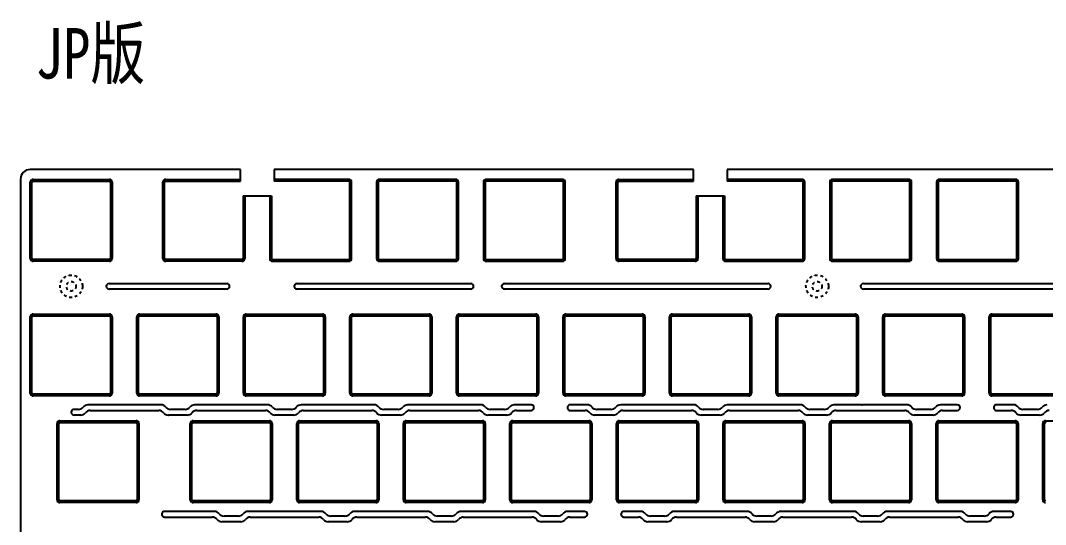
# Model space of a CAD drawing. Header units: inches. Extents: x -637 to 787, y 158 to 578.
# Drawn here: x 478.4 to 661.1, y 391.2 to 481 of the extents above; entities that cross this region are included whole.
import ezdxf

# ---------------------------------------------------------------- set-up
doc = ezdxf.new("R2010")
doc.units = ezdxf.units.IN
doc.header["$LTSCALE"] = 5
doc.header["$MEASUREMENT"] = 0
doc.linetypes.add('HIDDEN', pattern=[0.2, 0.1, -0.1])
doc.layers.get('0').update_dxf_attribs({"linetype": 'CONTINUOUS'})
doc.layers.add('DEFAULT_2', color=8, linetype='HIDDEN')
doc.styles.get("Standard").update_dxf_attribs({"font": 'txt', "width": 0.8})

msp = doc.modelspace()

# ---------------------------------------------------------------- linework, layer by layer
at = {"color": 6, "linetype": 'Continuous'}
for p, q in [((517.581, 454.445), (480.068, 454.445)), ((517.581, 452.395), (517.581, 454.445)), ((523.581, 454.445), (523.581, 452.395)), ((598.391, 454.445), (523.581, 454.445)), ((598.391, 452.395), (598.391, 454.445)), ((604.391, 454.445), (604.391, 452.395)), ((717.276, 454.445), (604.391, 454.445)), ((478.368, 452.745), (478.368, 338.045)), ((480.118, 438.595), (480.118, 452.195)), ((480.418, 452.195), (480.118, 452.195)), ((480.418, 438.595), (480.418, 452.195)), ((480.618, 452.695), (480.618, 452.395)), ((480.618, 452.695), (494.218, 452.695)), ((480.618, 452.395), (494.218, 452.395)), ((494.218, 452.395), (494.218, 452.695)), ((494.418, 452.195), (494.418, 438.595)), ((494.718, 452.195), (494.418, 452.195)), ((494.718, 452.195), (494.718, 438.595)), ((503.756, 438.595), (503.756, 452.195)), ((504.056, 452.195), (503.756, 452.195)), ((504.056, 438.595), (504.056, 452.195)), ((504.256, 452.695), (504.256, 452.395)), ((504.256, 452.695), (517.581, 452.695)), ((504.256, 452.395), (517.581, 452.395)), ((536.906, 452.695), (523.581, 452.695)), ((536.906, 452.395), (523.581, 452.395)), ((536.906, 452.395), (536.906, 452.695)), ((537.106, 438.595), (537.106, 452.195)), ((537.406, 452.195), (537.106, 452.195)), ((537.406, 438.595), (537.406, 452.195)), ((541.856, 452.195), (541.856, 438.595)), ((542.156, 452.195), (541.856, 452.195)), ((542.156, 452.195), (542.156, 438.595)), ((542.356, 452.695), (542.356, 452.395)), ((555.956, 452.695), (542.356, 452.695)), ((555.956, 452.395), (542.356, 452.395)), ((555.956, 452.395), (555.956, 452.695)), ((556.156, 438.595), (556.156, 452.195)), ((556.456, 452.195), (556.156, 452.195)), ((556.456, 438.595), (556.456, 452.195)), ((560.906, 452.195), (560.906, 438.595)), ((561.206, 452.195), (560.906, 452.195)), ((561.206, 452.195), (561.206, 438.595)), ((561.406, 452.695), (561.406, 452.395)), ((575.006, 452.695), (561.406, 452.695)), ((575.006, 452.395), (561.406, 452.395)), ((575.006, 452.395), (575.006, 452.695)), ((575.206, 438.595), (575.206, 452.195)), ((575.506, 452.195), (575.206, 452.195)), ((575.506, 438.595), (575.506, 452.195)), ((584.563, 438.595), (584.563, 452.195)), ((584.863, 452.195), (584.563, 452.195)), ((584.863, 438.595), (584.863, 452.195)), ((585.063, 452.695), (585.063, 452.395)), ((585.063, 452.695), (598.391, 452.695)), ((585.063, 452.395), (598.391, 452.395)), ((617.713, 452.695), (604.391, 452.695)), ((617.713, 452.395), (604.391, 452.395)), ((617.713, 452.395), (617.713, 452.695)), ((617.913, 438.595), (617.913, 452.195)), ((618.213, 452.195), (617.913, 452.195)), ((618.213, 438.595), (618.213, 452.195)), ((622.663, 452.195), (622.663, 438.595)), ((622.963, 452.195), (622.663, 452.195)), ((622.963, 452.195), (622.963, 438.595)), ((623.163, 452.695), (623.163, 452.395)), ((636.763, 452.695), (623.163, 452.695)), ((636.763, 452.395), (623.163, 452.395)), ((636.763, 452.395), (636.763, 452.695)), ((636.963, 438.595), (636.963, 452.195)), ((637.263, 452.195), (636.963, 452.195)), ((637.263, 438.595), (637.263, 452.195)), ((641.713, 452.195), (641.713, 438.595)), ((642.013, 452.195), (641.713, 452.195)), ((642.013, 452.195), (642.013, 438.595)), ((642.213, 452.695), (642.213, 452.395)), ((655.813, 452.695), (642.213, 452.695)), ((655.813, 452.395), (642.213, 452.395)), ((655.813, 452.395), (655.813, 452.695)), ((656.013, 438.595), (656.013, 452.195)), ((656.313, 452.195), (656.013, 452.195)), ((656.313, 438.595), (656.313, 452.195)), ((518.056, 449.745), (518.056, 438.595)), ((518.056, 449.745), (523.106, 449.745)), ((518.356, 449.745), (518.356, 438.595)), ((522.806, 449.745), (522.806, 438.595)), ((523.106, 449.745), (523.106, 438.595)), ((598.863, 449.745), (598.863, 438.595)), ((598.863, 449.745), (603.913, 449.745)), ((599.163, 449.745), (599.163, 438.595)), ((603.613, 449.745), (603.613, 438.595)), ((603.913, 449.745), (603.913, 438.595)), ((480.118, 438.595), (480.418, 438.595)), ((480.618, 438.395), (480.618, 438.095)), ((494.218, 438.395), (480.618, 438.395)), ((494.218, 438.095), (480.618, 438.095)), ((494.218, 438.095), (494.218, 438.395)), ((494.418, 438.595), (494.718, 438.595)), ((503.756, 438.595), (504.056, 438.595)), ((504.256, 438.395), (504.256, 438.095)), ((517.856, 438.395), (504.256, 438.395)), ((517.856, 438.095), (504.256, 438.095)), ((517.856, 438.095), (517.856, 438.395)), ((518.056, 438.595), (518.356, 438.595)), ((522.806, 438.595), (523.106, 438.595)), ((523.306, 438.395), (523.306, 438.095)), ((523.306, 438.395), (536.906, 438.395)), ((523.306, 438.095), (536.906, 438.095)), ((536.906, 438.095), (536.906, 438.395)), ((537.106, 438.595), (537.406, 438.595)), ((541.856, 438.595), (542.156, 438.595)), ((542.356, 438.395), (542.356, 438.095)), ((542.356, 438.395), (555.956, 438.395)), ((542.356, 438.095), (555.956, 438.095)), ((555.956, 438.095), (555.956, 438.395)), ((556.156, 438.595), (556.456, 438.595)), ((560.906, 438.595), (561.206, 438.595)), ((561.406, 438.395), (561.406, 438.095)), ((561.406, 438.395), (575.006, 438.395)), ((561.406, 438.095), (575.006, 438.095)), ((575.006, 438.095), (575.006, 438.395)), ((575.206, 438.595), (575.506, 438.595)), ((584.563, 438.595), (584.863, 438.595)), ((585.063, 438.395), (585.063, 438.095)), ((598.663, 438.395), (585.063, 438.395)), ((598.663, 438.095), (585.063, 438.095)), ((598.663, 438.095), (598.663, 438.395)), ((598.863, 438.595), (599.163, 438.595)), ((603.613, 438.595), (603.913, 438.595)), ((604.113, 438.395), (604.113, 438.095)), ((604.113, 438.395), (617.713, 438.395)), ((604.113, 438.095), (617.713, 438.095)), ((617.713, 438.095), (617.713, 438.395)), ((617.913, 438.595), (618.213, 438.595)), ((622.663, 438.595), (622.963, 438.595)), ((623.163, 438.395), (623.163, 438.095)), ((623.163, 438.395), (636.763, 438.395)), ((623.163, 438.095), (636.763, 438.095)), ((636.763, 438.095), (636.763, 438.395)), ((636.963, 438.595), (637.263, 438.595)), ((641.713, 438.595), (642.013, 438.595)), ((642.213, 438.395), (642.213, 438.095)), ((642.213, 438.395), (655.813, 438.395)), ((642.213, 438.095), (655.813, 438.095)), ((655.813, 438.095), (655.813, 438.395)), ((656.013, 438.595), (656.313, 438.595)), ((494.164, 434.136), (515.164, 434.136)), ((527.664, 434.136), (558.664, 434.136)), ((564.664, 434.136), (611.664, 434.136)), ((628.664, 434.136), (675.664, 434.136)), ((515.164, 433.136), (494.164, 433.136)), ((558.664, 433.136), (527.664, 433.136)), ((611.664, 433.136), (564.664, 433.136)), ((675.664, 433.136), (628.664, 433.136)), ((480.118, 414.595), (480.118, 428.195)), ((480.418, 428.195), (480.118, 428.195)), ((480.418, 414.595), (480.418, 428.195)), ((480.618, 428.695), (480.618, 428.395)), ((480.618, 428.695), (494.218, 428.695)), ((480.618, 428.395), (494.218, 428.395)), ((494.218, 428.395), (494.218, 428.695)), ((494.418, 428.195), (494.418, 414.595)), ((494.718, 428.195), (494.418, 428.195)), ((494.718, 428.195), (494.718, 414.595)), ((499.118, 414.595), (499.118, 428.195)), ((499.418, 428.195), (499.118, 428.195)), ((499.418, 414.595), (499.418, 428.195)), ((499.618, 428.695), (499.618, 428.395)), ((499.618, 428.695), (513.218, 428.695)), ((499.618, 428.395), (513.218, 428.395)), ((513.218, 428.395), (513.218, 428.695)), ((513.418, 428.195), (513.418, 414.595)), ((513.718, 428.195), (513.418, 428.195)), ((513.718, 428.195), (513.718, 414.595)), ((518.118, 414.595), (518.118, 428.195)), ((518.418, 428.195), (518.118, 428.195)), ((518.418, 414.595), (518.418, 428.195)), ((518.618, 428.695), (518.618, 428.395)), ((518.618, 428.695), (532.218, 428.695)), ((518.618, 428.395), (532.218, 428.395)), ((532.218, 428.395), (532.218, 428.695)), ((532.418, 428.195), (532.418, 414.595)), ((532.718, 428.195), (532.418, 428.195)), ((532.718, 428.195), (532.718, 414.595)), ((537.118, 414.595), (537.118, 428.195)), ((537.418, 428.195), (537.118, 428.195)), ((537.418, 414.595), (537.418, 428.195)), ((537.618, 428.695), (537.618, 428.395)), ((537.618, 428.695), (551.218, 428.695)), ((537.618, 428.395), (551.218, 428.395)), ((551.218, 428.395), (551.218, 428.695)), ((551.418, 428.195), (551.418, 414.595)), ((551.718, 428.195), (551.418, 428.195)), ((551.718, 428.195), (551.718, 414.595)), ((556.118, 414.595), (556.118, 428.195)), ((556.418, 428.195), (556.118, 428.195)), ((556.418, 414.595), (556.418, 428.195)), ((556.618, 428.695), (556.618, 428.395)), ((556.618, 428.695), (570.218, 428.695)), ((556.618, 428.395), (570.218, 428.395)), ((570.218, 428.395), (570.218, 428.695)), ((570.418, 428.195), (570.418, 414.595)), ((570.718, 428.195), (570.418, 428.195)), ((570.718, 428.195), (570.718, 414.595)), ((575.118, 414.595), (575.118, 428.195)), ((575.418, 428.195), (575.118, 428.195)), ((575.418, 414.595), (575.418, 428.195)), ((575.618, 428.695), (575.618, 428.395)), ((575.618, 428.695), (589.218, 428.695)), ((575.618, 428.395), (589.218, 428.395)), ((589.218, 428.395), (589.218, 428.695)), ((589.418, 428.195), (589.418, 414.595)), ((589.718, 428.195), (589.418, 428.195)), ((589.718, 428.195), (589.718, 414.595)), ((594.118, 414.595), (594.118, 428.195)), ((594.418, 428.195), (594.118, 428.195)), ((594.418, 414.595), (594.418, 428.195)), ((594.618, 428.695), (594.618, 428.395)), ((594.618, 428.695), (608.218, 428.695)), ((594.618, 428.395), (608.218, 428.395)), ((608.218, 428.395), (608.218, 428.695)), ((608.418, 428.195), (608.418, 414.595)), ((608.718, 428.195), (608.418, 428.195)), ((608.718, 428.195), (608.718, 414.595)), ((613.118, 414.595), (613.118, 428.195)), ((613.418, 428.195), (613.118, 428.195)), ((613.418, 414.595), (613.418, 428.195)), ((613.618, 428.695), (613.618, 428.395)), ((613.618, 428.695), (627.218, 428.695)), ((613.618, 428.395), (627.218, 428.395)), ((627.218, 428.395), (627.218, 428.695)), ((627.418, 428.195), (627.418, 414.595)), ((627.718, 428.195), (627.418, 428.195)), ((627.718, 428.195), (627.718, 414.595)), ((632.118, 414.595), (632.118, 428.195)), ((632.418, 428.195), (632.118, 428.195)), ((632.418, 414.595), (632.418, 428.195)), ((632.618, 428.695), (632.618, 428.395)), ((632.618, 428.695), (646.218, 428.695)), ((632.618, 428.395), (646.218, 428.395)), ((646.218, 428.395), (646.218, 428.695)), ((646.418, 428.195), (646.418, 414.595)), ((646.718, 428.195), (646.418, 428.195)), ((646.718, 428.195), (646.718, 414.595)), ((651.118, 414.595), (651.118, 428.195)), ((651.418, 428.195), (651.118, 428.195)), ((651.418, 414.595), (651.418, 428.195)), ((651.618, 428.695), (651.618, 428.395)), ((651.618, 428.695), (665.218, 428.695)), ((651.618, 428.395), (665.218, 428.395)), ((480.118, 414.595), (480.418, 414.595)), ((480.618, 414.395), (480.618, 414.095)), ((494.218, 414.395), (480.618, 414.395)), ((494.218, 414.095), (480.618, 414.095)), ((494.218, 414.095), (494.218, 414.395)), ((494.418, 414.595), (494.718, 414.595)), ((499.118, 414.595), (499.418, 414.595)), ((499.618, 414.395), (499.618, 414.095)), ((513.218, 414.395), (499.618, 414.395)), ((513.218, 414.095), (499.618, 414.095)), ((513.218, 414.095), (513.218, 414.395)), ((513.418, 414.595), (513.718, 414.595)), ((518.118, 414.595), (518.418, 414.595)), ((518.618, 414.395), (518.618, 414.095)), ((532.218, 414.395), (518.618, 414.395)), ((532.218, 414.095), (518.618, 414.095)), ((532.218, 414.095), (532.218, 414.395)), ((532.418, 414.595), (532.718, 414.595)), ((537.118, 414.595), (537.418, 414.595)), ((537.618, 414.395), (537.618, 414.095)), ((551.218, 414.395), (537.618, 414.395)), ((551.218, 414.095), (537.618, 414.095)), ((551.218, 414.095), (551.218, 414.395)), ((551.418, 414.595), (551.718, 414.595)), ((556.118, 414.595), (556.418, 414.595)), ((556.618, 414.395), (556.618, 414.095)), ((570.218, 414.395), (556.618, 414.395)), ((570.218, 414.095), (556.618, 414.095)), ((570.218, 414.095), (570.218, 414.395)), ((570.418, 414.595), (570.718, 414.595)), ((575.118, 414.595), (575.418, 414.595)), ((575.618, 414.395), (575.618, 414.095)), ((589.218, 414.395), (575.618, 414.395)), ((589.218, 414.095), (575.618, 414.095)), ((589.218, 414.095), (589.218, 414.395)), ((589.418, 414.595), (589.718, 414.595)), ((594.118, 414.595), (594.418, 414.595)), ((594.618, 414.395), (594.618, 414.095)), ((608.218, 414.395), (594.618, 414.395)), ((608.218, 414.095), (594.618, 414.095)), ((608.218, 414.095), (608.218, 414.395)), ((608.418, 414.595), (608.718, 414.595)), ((613.118, 414.595), (613.418, 414.595)), ((613.618, 414.395), (613.618, 414.095)), ((627.218, 414.395), (613.618, 414.395)), ((627.218, 414.095), (613.618, 414.095)), ((627.218, 414.095), (627.218, 414.395)), ((627.418, 414.595), (627.718, 414.595)), ((632.118, 414.595), (632.418, 414.595)), ((632.618, 414.395), (632.618, 414.095)), ((646.218, 414.395), (632.618, 414.395)), ((646.218, 414.095), (632.618, 414.095)), ((646.218, 414.095), (646.218, 414.395)), ((646.418, 414.595), (646.718, 414.595)), ((651.118, 414.595), (651.418, 414.595)), ((651.618, 414.395), (651.618, 414.095)), ((665.218, 414.395), (651.618, 414.395)), ((665.218, 414.095), (651.618, 414.095)), ((488.703, 411.695), (487.918, 411.695)), ((503.439, 412.515), (490.396, 412.515)), ((490.8, 411.515), (503.038, 411.515)), ((507.703, 411.695), (505.132, 411.695)), ((522.439, 412.515), (509.396, 412.515)), ((509.8, 411.515), (522.038, 411.515)), ((526.703, 411.695), (524.132, 411.695)), ((541.439, 412.515), (528.396, 412.515)), ((528.8, 411.515), (541.038, 411.515)), ((545.703, 411.695), (543.132, 411.695)), ((560.439, 412.515), (547.396, 412.515)), ((547.8, 411.515), (560.038, 411.515)), ((564.703, 411.695), (562.132, 411.695)), ((569.418, 412.515), (566.396, 412.515)), ((566.8, 411.515), (569.418, 411.515)), ((579.439, 412.515), (576.418, 412.515)), ((576.418, 411.515), (579.038, 411.515)), ((583.703, 411.695), (581.132, 411.695)), ((598.439, 412.515), (585.396, 412.515)), ((585.8, 411.515), (598.038, 411.515)), ((602.703, 411.695), (600.132, 411.695)), ((617.439, 412.515), (604.396, 412.515)), ((604.8, 411.515), (617.038, 411.515)), ((621.703, 411.695), (619.132, 411.695)), ((628.418, 412.515), (623.396, 412.515)), ((623.8, 411.515), (636.038, 411.515)), ((636.432, 412.516), (628.502, 412.517)), ((640.703, 411.695), (638.132, 411.695)), ((645.418, 412.515), (642.396, 412.515)), ((642.8, 411.515), (645.418, 411.515)), ((655.439, 412.515), (652.418, 412.515)), ((652.418, 411.515), (655.038, 411.515)), ((659.703, 411.695), (657.132, 411.695)), ((485.383, 409.695), (485.383, 409.395)), ((485.383, 409.695), (498.983, 409.695)), ((489.107, 410.695), (487.918, 410.695)), ((498.983, 409.395), (498.983, 409.695)), ((508.107, 410.695), (504.731, 410.695)), ((509.148, 409.695), (509.148, 409.395)), ((509.148, 409.695), (522.748, 409.695)), ((522.748, 409.395), (522.748, 409.695)), ((527.107, 410.695), (523.731, 410.695)), ((528.148, 409.695), (528.148, 409.395)), ((528.148, 409.695), (541.748, 409.695)), ((541.748, 409.395), (541.748, 409.695)), ((546.107, 410.695), (542.731, 410.695)), ((547.148, 409.695), (547.148, 409.395)), ((547.148, 409.695), (560.748, 409.695)), ((560.748, 409.395), (560.748, 409.695)), ((565.107, 410.695), (561.731, 410.695)), ((566.148, 409.695), (566.148, 409.395)), ((566.148, 409.695), (579.748, 409.695)), ((579.748, 409.395), (579.748, 409.695)), ((584.107, 410.695), (580.731, 410.695)), ((585.148, 409.695), (585.148, 409.395)), ((585.148, 409.695), (598.748, 409.695)), ((598.748, 409.395), (598.748, 409.695)), ((603.107, 410.695), (599.731, 410.695)), ((604.148, 409.695), (604.148, 409.395)), ((604.148, 409.695), (617.748, 409.695)), ((617.748, 409.395), (617.748, 409.695)), ((622.107, 410.695), (618.731, 410.695)), ((623.148, 409.695), (623.148, 409.395)), ((623.148, 409.695), (636.748, 409.695)), ((636.748, 409.395), (636.748, 409.695)), ((641.107, 410.695), (637.731, 410.695)), ((642.148, 409.695), (642.148, 409.395)), ((642.148, 409.695), (655.748, 409.695)), ((655.748, 409.395), (655.748, 409.695)), ((660.107, 410.695), (656.731, 410.695)), ((661.148, 409.695), (674.748, 409.695)), ((661.148, 409.695), (661.148, 409.395)), ((484.883, 395.595), (484.883, 409.195)), ((485.183, 409.195), (484.883, 409.195)), ((485.183, 395.595), (485.183, 409.195)), ((485.383, 409.395), (498.983, 409.395)), ((499.183, 409.195), (499.183, 395.595)), ((499.483, 409.195), (499.183, 409.195)), ((499.483, 409.195), (499.483, 395.595)), ((508.648, 395.595), (508.648, 409.195)), ((508.948, 409.195), (508.648, 409.195)), ((508.948, 395.595), (508.948, 409.195)), ((509.148, 409.395), (522.748, 409.395)), ((522.948, 409.195), (522.948, 395.595)), ((523.248, 409.195), (522.948, 409.195)), ((523.248, 409.195), (523.248, 395.595)), ((527.648, 395.595), (527.648, 409.195)), ((527.948, 409.195), (527.648, 409.195)), ((527.948, 395.595), (527.948, 409.195)), ((528.148, 409.395), (541.748, 409.395)), ((541.948, 409.195), (541.948, 395.595)), ((542.248, 409.195), (541.948, 409.195)), ((542.248, 409.195), (542.248, 395.595)), ((546.648, 395.595), (546.648, 409.195)), ((546.948, 409.195), (546.648, 409.195)), ((546.948, 395.595), (546.948, 409.195)), ((547.148, 409.395), (560.748, 409.395)), ((560.948, 409.195), (560.948, 395.595)), ((561.248, 409.195), (560.948, 409.195)), ((561.248, 409.195), (561.248, 395.595)), ((565.648, 395.595), (565.648, 409.195)), ((565.948, 409.195), (565.648, 409.195)), ((565.948, 395.595), (565.948, 409.195)), ((566.148, 409.395), (579.748, 409.395)), ((579.948, 409.195), (579.948, 395.595)), ((580.248, 409.195), (579.948, 409.195)), ((580.248, 409.195), (580.248, 395.595)), ((584.648, 395.595), (584.648, 409.195)), ((584.948, 409.195), (584.648, 409.195)), ((584.948, 395.595), (584.948, 409.195)), ((585.148, 409.395), (598.748, 409.395)), ((598.948, 409.195), (598.948, 395.595)), ((599.248, 409.195), (598.948, 409.195)), ((599.248, 409.195), (599.248, 395.595)), ((603.648, 395.595), (603.648, 409.195)), ((603.948, 409.195), (603.648, 409.195)), ((603.948, 395.595), (603.948, 409.195)), ((604.148, 409.395), (617.748, 409.395)), ((617.948, 409.195), (617.948, 395.595)), ((618.248, 409.195), (617.948, 409.195)), ((618.248, 409.195), (618.248, 395.595)), ((622.648, 395.595), (622.648, 409.195)), ((622.948, 409.195), (622.648, 409.195)), ((622.948, 395.595), (622.948, 409.195)), ((623.148, 409.395), (636.748, 409.395)), ((636.948, 409.195), (636.948, 395.595)), ((637.248, 409.195), (636.948, 409.195)), ((637.248, 409.195), (637.248, 395.595)), ((641.648, 395.595), (641.648, 409.195)), ((641.948, 409.195), (641.648, 409.195)), ((641.948, 395.595), (641.948, 409.195)), ((642.148, 409.395), (655.748, 409.395)), ((655.948, 409.195), (655.948, 395.595)), ((656.248, 409.195), (655.948, 409.195)), ((656.248, 409.195), (656.248, 395.595)), ((660.948, 409.195), (660.648, 409.195)), ((660.648, 395.595), (660.648, 409.195)), ((660.948, 395.595), (660.948, 409.195)), ((484.883, 395.595), (485.183, 395.595)), ((485.383, 395.395), (485.383, 395.095)), ((498.983, 395.395), (485.383, 395.395)), ((498.983, 395.095), (485.383, 395.095)), ((498.983, 395.095), (498.983, 395.395)), ((499.183, 395.595), (499.483, 395.595)), ((508.648, 395.595), (508.948, 395.595)), ((509.148, 395.395), (509.148, 395.095)), ((522.748, 395.395), (509.148, 395.395)), ((522.748, 395.095), (509.148, 395.095)), ((522.748, 395.095), (522.748, 395.395)), ((522.948, 395.595), (523.248, 395.595)), ((527.648, 395.595), (527.948, 395.595)), ((528.148, 395.395), (528.148, 395.095)), ((541.748, 395.395), (528.148, 395.395)), ((541.748, 395.095), (528.148, 395.095)), ((541.748, 395.095), (541.748, 395.395)), ((541.948, 395.595), (542.248, 395.595)), ((546.648, 395.595), (546.948, 395.595)), ((547.148, 395.395), (547.148, 395.095)), ((560.748, 395.395), (547.148, 395.395)), ((560.748, 395.095), (547.148, 395.095)), ((560.748, 395.095), (560.748, 395.395)), ((560.948, 395.595), (561.248, 395.595)), ((565.648, 395.595), (565.948, 395.595)), ((566.148, 395.395), (566.148, 395.095)), ((579.748, 395.395), (566.148, 395.395)), ((579.748, 395.095), (566.148, 395.095)), ((579.748, 395.095), (579.748, 395.395)), ((579.948, 395.595), (580.248, 395.595)), ((584.648, 395.595), (584.948, 395.595)), ((585.148, 395.395), (585.148, 395.095)), ((598.748, 395.395), (585.148, 395.395)), ((598.748, 395.095), (585.148, 395.095)), ((598.748, 395.095), (598.748, 395.395)), ((598.948, 395.595), (599.248, 395.595)), ((603.648, 395.595), (603.948, 395.595)), ((604.148, 395.395), (604.148, 395.095)), ((617.748, 395.395), (604.148, 395.395)), ((617.748, 395.095), (604.148, 395.095)), ((617.748, 395.095), (617.748, 395.395)), ((617.948, 395.595), (618.248, 395.595)), ((622.648, 395.595), (622.948, 395.595)), ((623.148, 395.395), (623.148, 395.095)), ((636.748, 395.395), (623.148, 395.395)), ((636.748, 395.095), (623.148, 395.095)), ((636.748, 395.095), (636.748, 395.395)), ((636.948, 395.595), (637.248, 395.595)), ((641.648, 395.595), (641.948, 395.595)), ((642.148, 395.395), (642.148, 395.095)), ((655.748, 395.395), (642.148, 395.395)), ((655.748, 395.095), (642.148, 395.095)), ((655.748, 395.095), (655.748, 395.395)), ((655.948, 395.595), (656.248, 395.595)), ((660.648, 395.595), (660.948, 395.595)), ((512.969, 393.515), (504.063, 393.515)), ((531.969, 393.515), (518.926, 393.515)), ((550.969, 393.515), (537.926, 393.515)), ((569.969, 393.515), (556.926, 393.515)), ((578.948, 393.515), (575.926, 393.515)), ((588.969, 393.515), (585.948, 393.515)), ((607.969, 393.515), (594.926, 393.515)), ((626.969, 393.515), (613.926, 393.515)), ((645.969, 393.515), (632.926, 393.515)), ((654.948, 393.515), (651.926, 393.515)), ((504.063, 392.515), (512.568, 392.515)), ((517.637, 391.695), (514.261, 391.695)), ((517.233, 392.695), (514.662, 392.695)), ((519.33, 392.515), (531.568, 392.515)), ((536.637, 391.695), (533.261, 391.695)), ((536.233, 392.695), (533.662, 392.695)), ((538.33, 392.515), (550.568, 392.515)), ((555.637, 391.695), (552.261, 391.695)), ((555.233, 392.695), (552.662, 392.695)), ((557.33, 392.515), (569.568, 392.515)), ((574.637, 391.695), (571.261, 391.695)), ((574.233, 392.695), (571.662, 392.695)), ((576.33, 392.515), (578.948, 392.515)), ((585.948, 392.515), (588.568, 392.515)), ((593.637, 391.695), (590.261, 391.695)), ((593.233, 392.695), (590.662, 392.695)), ((595.33, 392.515), (607.568, 392.515)), ((612.637, 391.695), (609.261, 391.695)), ((612.233, 392.695), (609.662, 392.695)), ((614.33, 392.515), (626.568, 392.515)), ((631.637, 391.695), (628.261, 391.695)), ((631.233, 392.695), (628.662, 392.695)), ((633.33, 392.515), (645.568, 392.515)), ((650.637, 391.695), (647.261, 391.695)), ((650.233, 392.695), (647.662, 392.695)), ((652.33, 392.515), (654.948, 392.515))]:
    msp.add_line(p, q, dxfattribs=at)
for centre, radius, start, end in [((480.068, 452.745), 1.7, 90, 180), ((480.618, 452.195), 0.5, 90, 180), ((480.618, 452.195), 0.2, 90, 180), ((494.218, 452.195), 0.5, 0, 90), ((494.218, 452.195), 0.2, 360, 90), ((504.256, 452.195), 0.5, 90, 180), ((504.256, 452.195), 0.2, 90, 180), ((536.906, 452.195), 0.5, 0.00018, 90), ((536.906, 452.195), 0.2, 0.00001, 90), ((542.356, 452.195), 0.5, 90.00018, 180.00018), ((542.356, 452.195), 0.2, 90.00001, 180), ((555.956, 452.195), 0.5, 0.00018, 90), ((555.956, 452.195), 0.2, 0.00001, 90), ((561.406, 452.195), 0.5, 90.00018, 180.00018), ((561.406, 452.195), 0.2, 90.00001, 180), ((575.006, 452.195), 0.5, 0.00018, 90), ((575.006, 452.195), 0.2, 0.00001, 90), ((585.063, 452.195), 0.5, 90, 180), ((585.063, 452.195), 0.2, 90, 180), ((617.713, 452.195), 0.5, 0.00018, 90), ((617.713, 452.195), 0.2, 0.00001, 90), ((623.163, 452.195), 0.5, 90.00018, 180.00018), ((623.163, 452.195), 0.2, 90.00001, 180), ((636.763, 452.195), 0.5, 0.00018, 90), ((636.763, 452.195), 0.2, 0.00001, 90), ((642.213, 452.195), 0.5, 90.00018, 180.00018), ((642.213, 452.195), 0.2, 90.00001, 180), ((655.813, 452.195), 0.5, 0.00018, 90), ((655.813, 452.195), 0.2, 0.00001, 90), ((480.618, 438.595), 0.5, 180, 270), ((480.618, 438.595), 0.2, 180, 270), ((494.218, 438.595), 0.5, 270, 0), ((494.218, 438.595), 0.2, 270, 0), ((504.256, 438.595), 0.5, 180, 270), ((504.256, 438.595), 0.2, 180, 270), ((517.856, 438.595), 0.5, 270, 0), ((517.856, 438.595), 0.2, 270, 0), ((523.306, 438.595), 0.5, 180.00018, 270), ((523.306, 438.595), 0.2, 180.00002, 270), ((536.906, 438.595), 0.5, 270.00018, 0.00018), ((536.906, 438.595), 0.2, 270.00002, 0), ((542.356, 438.595), 0.5, 180.00018, 270), ((542.356, 438.595), 0.2, 180.00002, 270), ((555.956, 438.595), 0.5, 270.00018, 0.00018), ((555.956, 438.595), 0.2, 270.00002, 0), ((561.406, 438.595), 0.5, 180.00018, 270), ((561.406, 438.595), 0.2, 180.00002, 270), ((575.006, 438.595), 0.5, 270.00018, 0.00018), ((575.006, 438.595), 0.2, 270.00002, 0), ((585.063, 438.595), 0.5, 180, 270), ((585.063, 438.595), 0.2, 180, 270), ((598.663, 438.595), 0.5, 270, 0), ((598.663, 438.595), 0.2, 270, 0), ((604.113, 438.595), 0.5, 180.00018, 270), ((604.113, 438.595), 0.2, 180.00002, 270), ((617.713, 438.595), 0.5, 270.00018, 0.00018), ((617.713, 438.595), 0.2, 270.00002, 0), ((623.163, 438.595), 0.5, 180.00018, 270), ((623.163, 438.595), 0.2, 180.00002, 270), ((636.763, 438.595), 0.5, 270.00018, 0.00018), ((636.763, 438.595), 0.2, 270.00002, 0), ((642.213, 438.595), 0.5, 180.00018, 270), ((642.213, 438.595), 0.2, 180.00002, 270), ((655.813, 438.595), 0.5, 270.00018, 0.00018), ((655.813, 438.595), 0.2, 270.00002, 0), ((494.164, 433.636), 0.5, 90, 270), ((515.164, 433.636), 0.5, 270, 90), ((527.664, 433.636), 0.5, 90, 270), ((558.664, 433.636), 0.5, 270, 90), ((564.664, 433.636), 0.5, 90, 270), ((611.664, 433.636), 0.5, 270, 90), ((628.664, 433.636), 0.5, 90, 270), ((480.618, 428.195), 0.5, 90, 180), ((480.618, 428.195), 0.2, 90, 180), ((494.218, 428.195), 0.5, 0, 90), ((494.218, 428.195), 0.2, 360, 90), ((499.618, 428.195), 0.5, 90, 180), ((499.618, 428.195), 0.2, 90, 180), ((513.218, 428.195), 0.5, 0, 90), ((513.218, 428.195), 0.2, 360, 90), ((518.618, 428.195), 0.5, 90, 180), ((518.618, 428.195), 0.2, 90, 180), ((532.218, 428.195), 0.5, 0, 90), ((532.218, 428.195), 0.2, 360, 90), ((537.618, 428.195), 0.5, 90, 180), ((537.618, 428.195), 0.2, 90, 180), ((551.218, 428.195), 0.5, 0, 90), ((551.218, 428.195), 0.2, 360, 90), ((556.618, 428.195), 0.5, 90, 180), ((556.618, 428.195), 0.2, 90, 180), ((570.218, 428.195), 0.5, 0, 90), ((570.218, 428.195), 0.2, 360, 90), ((575.618, 428.195), 0.5, 90, 180), ((575.618, 428.195), 0.2, 90, 180), ((589.218, 428.195), 0.5, 0, 90), ((589.218, 428.195), 0.2, 360, 90), ((594.618, 428.195), 0.5, 90, 180), ((594.618, 428.195), 0.2, 90, 180), ((608.218, 428.195), 0.5, 0, 90), ((608.218, 428.195), 0.2, 360, 90), ((613.618, 428.195), 0.5, 90, 180), ((613.618, 428.195), 0.2, 90, 180), ((627.218, 428.195), 0.5, 0, 90), ((627.218, 428.195), 0.2, 360, 90), ((632.618, 428.195), 0.5, 90, 180), ((632.618, 428.195), 0.2, 90, 180), ((646.218, 428.195), 0.5, 0, 90), ((646.218, 428.195), 0.2, 360, 90), ((651.618, 428.195), 0.5, 90, 180), ((651.618, 428.195), 0.2, 90, 180), ((480.618, 414.595), 0.5, 180, 270), ((480.618, 414.595), 0.2, 180, 270), ((494.218, 414.595), 0.5, 270, 0), ((494.218, 414.595), 0.2, 270, 0), ((499.618, 414.595), 0.5, 180, 270), ((499.618, 414.595), 0.2, 180, 270), ((513.218, 414.595), 0.5, 270, 0), ((513.218, 414.595), 0.2, 270, 0), ((518.618, 414.595), 0.5, 180, 270), ((518.618, 414.595), 0.2, 180, 270), ((532.218, 414.595), 0.5, 270, 0), ((532.218, 414.595), 0.2, 270, 0), ((537.618, 414.595), 0.5, 180, 270), ((537.618, 414.595), 0.2, 180, 270), ((551.218, 414.595), 0.5, 270, 0), ((551.218, 414.595), 0.2, 270, 0), ((556.618, 414.595), 0.5, 180, 270), ((556.618, 414.595), 0.2, 180, 270), ((570.218, 414.595), 0.5, 270, 0), ((570.218, 414.595), 0.2, 270, 0), ((575.618, 414.595), 0.5, 180, 270), ((575.618, 414.595), 0.2, 180, 270), ((589.218, 414.595), 0.5, 270, 0), ((589.218, 414.595), 0.2, 270, 0), ((594.618, 414.595), 0.5, 180, 270), ((594.618, 414.595), 0.2, 180, 270), ((608.218, 414.595), 0.5, 270, 0), ((608.218, 414.595), 0.2, 270, 0), ((613.618, 414.595), 0.5, 180, 270), ((613.618, 414.595), 0.2, 180, 270), ((627.218, 414.595), 0.5, 270, 0), ((627.218, 414.595), 0.2, 270, 0), ((632.618, 414.595), 0.5, 180, 270), ((632.618, 414.595), 0.2, 180, 270), ((646.218, 414.595), 0.5, 270, 0), ((646.218, 414.595), 0.2, 270, 0), ((651.618, 414.595), 0.5, 180, 270), ((651.618, 414.595), 0.2, 180, 270), ((487.918, 411.195), 0.5, 90, 269.99993), ((488.703, 412.775), 1.08, 270, 321.58073), ((490.397, 411.435), 1.08, 90.07483, 141.73289), ((490.8, 410.435), 1.08, 90.00005, 141.58073), ((503.036, 410.435), 1.08, 38.26711, 89.92517), ((503.439, 411.435), 1.08, 38.41927, 89.99995), ((505.133, 412.775), 1.08, 218.26711, 269.92517), ((507.703, 412.775), 1.08, 270.00005, 321.58073), ((509.397, 411.435), 1.08, 90.07483, 141.73289), ((509.8, 410.435), 1.08, 90.00005, 141.58073), ((522.036, 410.435), 1.08, 38.26711, 89.92517), ((522.439, 411.435), 1.08, 38.41927, 89.99995), ((524.133, 412.775), 1.08, 218.26711, 269.92517), ((526.703, 412.775), 1.08, 270.00005, 321.58073), ((528.397, 411.435), 1.08, 90.07483, 141.73289), ((528.8, 410.435), 1.08, 90.00005, 141.58073), ((541.036, 410.435), 1.08, 38.26711, 89.92517), ((541.439, 411.435), 1.08, 38.41927, 89.99995), ((543.133, 412.775), 1.08, 218.26711, 269.92517), ((545.703, 412.775), 1.08, 270.00005, 321.58073), ((547.397, 411.435), 1.08, 90.07483, 141.73289), ((547.8, 410.435), 1.08, 90.00005, 141.58073), ((560.036, 410.435), 1.08, 38.26711, 89.92517), ((560.439, 411.435), 1.08, 38.41927, 89.99995), ((562.133, 412.775), 1.08, 218.26711, 269.92517), ((564.703, 412.775), 1.08, 270.00005, 321.58073), ((566.397, 411.435), 1.08, 90.07483, 141.73289), ((566.8, 410.435), 1.08, 90, 141.58073), ((569.418, 412.015), 0.5, 270, 89.99993), ((576.418, 412.015), 0.5, 90, 270.00007), ((579.036, 410.435), 1.08, 38.26711, 89.92517), ((579.439, 411.435), 1.08, 38.41927, 90), ((581.133, 412.775), 1.08, 218.26711, 269.92517), ((583.703, 412.775), 1.08, 270.00005, 321.58073), ((585.397, 411.435), 1.08, 90.07483, 141.73289), ((585.8, 410.435), 1.08, 90.00005, 141.58073), ((598.036, 410.435), 1.08, 38.26711, 89.92517), ((598.439, 411.435), 1.08, 38.41927, 89.99995), ((600.133, 412.775), 1.08, 218.26711, 269.92517), ((602.703, 412.775), 1.08, 270.00005, 321.58073), ((604.397, 411.435), 1.08, 90.07483, 141.73289), ((604.8, 410.435), 1.08, 90.00005, 141.58073), ((617.036, 410.435), 1.08, 38.26711, 89.92517), ((617.439, 411.435), 1.08, 38.41927, 89.99995), ((619.133, 412.775), 1.08, 218.26711, 269.92517), ((621.703, 412.775), 1.08, 270.00005, 321.58073), ((623.397, 411.435), 1.08, 90.07483, 141.73289), ((623.8, 410.435), 1.08, 90.00005, 141.58073), ((628.418, 413.515), 1, 269.99937, 274.79202), ((636.036, 410.435), 1.08, 38.26711, 89.92517), ((636.439, 411.435), 1.08, 38.38123, 90.102), ((638.133, 412.775), 1.08, 218.30514, 269.92517), ((640.703, 412.775), 1.08, 270.00005, 321.58073), ((642.397, 411.435), 1.08, 90.07483, 141.73289), ((642.8, 410.435), 1.08, 90, 141.58073), ((645.418, 412.015), 0.5, 270, 89.99993), ((652.418, 412.015), 0.5, 90, 270.00007), ((655.036, 410.435), 1.08, 38.26711, 89.92517), ((655.439, 411.435), 1.08, 38.41927, 90), ((657.133, 412.775), 1.08, 218.26711, 269.92517), ((659.703, 412.775), 1.08, 270.00005, 321.58073), ((661.397, 411.435), 1.08, 90.07483, 141.73289), ((661.8, 410.435), 1.08, 90.00005, 141.58073), ((485.383, 409.195), 0.5, 90, 180), ((489.105, 411.775), 1.08, 270.07483, 321.73289), ((498.983, 409.195), 0.5, 0, 90), ((504.731, 411.775), 1.08, 218.41927, 269.99995), ((508.105, 411.775), 1.08, 270.07483, 321.73289), ((509.148, 409.195), 0.5, 90, 180), ((522.748, 409.195), 0.5, 0, 90), ((523.731, 411.775), 1.08, 218.41927, 269.99995), ((527.105, 411.775), 1.08, 270.07483, 321.73289), ((528.148, 409.195), 0.5, 90, 180), ((541.748, 409.195), 0.5, 0, 90), ((542.731, 411.775), 1.08, 218.41927, 269.99995), ((546.105, 411.775), 1.08, 270.07483, 321.73289), ((547.148, 409.195), 0.5, 90, 180), ((560.748, 409.195), 0.5, 0, 90), ((561.731, 411.775), 1.08, 218.41927, 269.99995), ((565.105, 411.775), 1.08, 270.07483, 321.73289), ((566.148, 409.195), 0.5, 90, 180), ((579.748, 409.195), 0.5, 0, 90), ((580.731, 411.775), 1.08, 218.41927, 269.99995), ((584.105, 411.775), 1.08, 270.07483, 321.73289), ((585.148, 409.195), 0.5, 90, 180), ((598.748, 409.195), 0.5, 0, 90), ((599.731, 411.775), 1.08, 218.41927, 269.99995), ((603.105, 411.775), 1.08, 270.07483, 321.73289), ((604.148, 409.195), 0.5, 90, 180), ((617.748, 409.195), 0.5, 0, 90), ((618.731, 411.775), 1.08, 218.41927, 269.99995), ((622.105, 411.775), 1.08, 270.07483, 321.73289), ((623.148, 409.195), 0.5, 90, 180), ((636.748, 409.195), 0.5, 0, 90), ((637.731, 411.775), 1.08, 218.41927, 269.99995), ((641.105, 411.775), 1.08, 270.07483, 321.73289), ((642.148, 409.195), 0.5, 90, 180), ((655.748, 409.195), 0.5, 0, 90), ((656.731, 411.775), 1.08, 218.41927, 269.99995), ((660.105, 411.775), 1.08, 270.07483, 321.73289), ((661.148, 409.195), 0.5, 90, 180), ((485.383, 409.195), 0.2, 90, 180), ((498.983, 409.195), 0.2, 360, 90), ((509.148, 409.195), 0.2, 90, 180), ((522.748, 409.195), 0.2, 360, 90), ((528.148, 409.195), 0.2, 90, 180), ((541.748, 409.195), 0.2, 360, 90), ((547.148, 409.195), 0.2, 90, 180), ((560.748, 409.195), 0.2, 360, 90), ((566.148, 409.195), 0.2, 90, 180), ((579.748, 409.195), 0.2, 360, 90), ((585.148, 409.195), 0.2, 90, 180), ((598.748, 409.195), 0.2, 360, 90), ((604.148, 409.195), 0.2, 90, 180), ((617.748, 409.195), 0.2, 360, 90), ((623.148, 409.195), 0.2, 90, 180), ((636.748, 409.195), 0.2, 360, 90), ((642.148, 409.195), 0.2, 90, 180), ((655.748, 409.195), 0.2, 360, 90), ((661.148, 409.195), 0.2, 90, 180), ((485.383, 395.595), 0.5, 180, 270), ((485.383, 395.595), 0.2, 180, 270), ((498.983, 395.595), 0.5, 270, 0), ((498.983, 395.595), 0.2, 270, 0), ((509.148, 395.595), 0.5, 180, 270), ((509.148, 395.595), 0.2, 180, 270), ((522.748, 395.595), 0.5, 270, 0), ((522.748, 395.595), 0.2, 270, 0), ((528.148, 395.595), 0.5, 180, 270), ((528.148, 395.595), 0.2, 180, 270), ((541.748, 395.595), 0.5, 270, 0), ((541.748, 395.595), 0.2, 270, 0), ((547.148, 395.595), 0.5, 180, 270), ((547.148, 395.595), 0.2, 180, 270), ((560.748, 395.595), 0.5, 270, 0), ((560.748, 395.595), 0.2, 270, 0), ((566.148, 395.595), 0.5, 180, 270), ((566.148, 395.595), 0.2, 180, 270), ((579.748, 395.595), 0.5, 270, 0), ((579.748, 395.595), 0.2, 270, 0), ((585.148, 395.595), 0.5, 180, 270), ((585.148, 395.595), 0.2, 180, 270), ((598.748, 395.595), 0.5, 270, 0), ((598.748, 395.595), 0.2, 270, 0), ((604.148, 395.595), 0.5, 180, 270), ((604.148, 395.595), 0.2, 180, 270), ((617.748, 395.595), 0.5, 270, 0), ((617.748, 395.595), 0.2, 270, 0), ((623.148, 395.595), 0.5, 180, 270), ((623.148, 395.595), 0.2, 180, 270), ((636.748, 395.595), 0.5, 270, 0), ((636.748, 395.595), 0.2, 270, 0), ((642.148, 395.595), 0.5, 180, 270), ((642.148, 395.595), 0.2, 180, 270), ((655.748, 395.595), 0.5, 270, 0), ((655.748, 395.595), 0.2, 270, 0), ((661.148, 395.595), 0.5, 180, 270), ((661.148, 395.595), 0.2, 180, 270), ((504.063, 393.015), 0.5, 90, 270.00007), ((512.969, 392.435), 1.08, 38.41927, 90), ((514.663, 393.775), 1.08, 218.26711, 269.92517), ((517.233, 393.775), 1.08, 270.00005, 321.58073), ((518.927, 392.435), 1.08, 90.07483, 141.73289), ((531.969, 392.435), 1.08, 38.41927, 89.99995), ((533.663, 393.775), 1.08, 218.26711, 269.92517), ((536.233, 393.775), 1.08, 270.00005, 321.58073), ((537.927, 392.435), 1.08, 90.07483, 141.73289), ((550.969, 392.435), 1.08, 38.41927, 89.99995), ((552.663, 393.775), 1.08, 218.26711, 269.92517), ((555.233, 393.775), 1.08, 270.00005, 321.58073), ((556.927, 392.435), 1.08, 90.07483, 141.73289), ((569.969, 392.435), 1.08, 38.41927, 89.99995), ((571.663, 393.775), 1.08, 218.26711, 269.92517), ((574.233, 393.775), 1.08, 270.00005, 321.58073), ((575.927, 392.435), 1.08, 90.07483, 141.73289), ((578.948, 393.015), 0.5, 270, 89.99993), ((585.948, 393.015), 0.5, 90, 270.00007), ((588.969, 392.435), 1.08, 38.41927, 90), ((590.663, 393.775), 1.08, 218.26711, 269.92517), ((593.233, 393.775), 1.08, 270.00005, 321.58073), ((594.927, 392.435), 1.08, 90.07483, 141.73289), ((607.969, 392.435), 1.08, 38.41927, 89.99995), ((609.663, 393.775), 1.08, 218.26711, 269.92517), ((612.233, 393.775), 1.08, 270.00005, 321.58073), ((613.927, 392.435), 1.08, 90.07483, 141.73289), ((626.969, 392.435), 1.08, 38.41927, 89.99995), ((628.663, 393.775), 1.08, 218.26711, 269.92517), ((631.233, 393.775), 1.08, 270.00005, 321.58073), ((632.927, 392.435), 1.08, 90.07483, 141.73289), ((645.969, 392.435), 1.08, 38.41927, 89.99995), ((647.663, 393.775), 1.08, 218.26711, 269.92517), ((650.233, 393.775), 1.08, 270.00005, 321.58073), ((651.927, 392.435), 1.08, 90.07483, 141.73289), ((654.948, 393.015), 0.5, 270, 89.99993), ((512.566, 391.435), 1.08, 38.26711, 89.92517), ((514.261, 392.775), 1.08, 218.41927, 269.99995), ((517.635, 392.775), 1.08, 270.07483, 321.73289), ((519.33, 391.435), 1.08, 90.00005, 141.58073), ((531.566, 391.435), 1.08, 38.26711, 89.92517), ((533.261, 392.775), 1.08, 218.41927, 269.99995), ((536.635, 392.775), 1.08, 270.07483, 321.73289), ((538.33, 391.435), 1.08, 90.00005, 141.58073), ((550.566, 391.435), 1.08, 38.26711, 89.92517), ((552.261, 392.775), 1.08, 218.41927, 269.99995), ((555.635, 392.775), 1.08, 270.07483, 321.73289), ((557.33, 391.435), 1.08, 90.00005, 141.58073), ((569.566, 391.435), 1.08, 38.26711, 89.92517), ((571.261, 392.775), 1.08, 218.41927, 269.99995), ((574.635, 392.775), 1.08, 270.07483, 321.73289), ((576.33, 391.435), 1.08, 90, 141.58073), ((588.566, 391.435), 1.08, 38.26711, 89.92517), ((590.261, 392.775), 1.08, 218.41927, 269.99995), ((593.635, 392.775), 1.08, 270.07483, 321.73289), ((595.33, 391.435), 1.08, 90.00005, 141.58073), ((607.566, 391.435), 1.08, 38.26711, 89.92517), ((609.261, 392.775), 1.08, 218.41927, 269.99995), ((612.635, 392.775), 1.08, 270.07483, 321.73289), ((614.33, 391.435), 1.08, 90.00005, 141.58073), ((626.566, 391.435), 1.08, 38.26711, 89.92517), ((628.261, 392.775), 1.08, 218.41927, 269.99995), ((631.635, 392.775), 1.08, 270.07483, 321.73289), ((633.33, 391.435), 1.08, 90.00005, 141.58073), ((645.566, 391.435), 1.08, 38.26711, 89.92517), ((647.261, 392.775), 1.08, 218.41927, 269.99995), ((650.635, 392.775), 1.08, 270.07483, 321.73289), ((652.33, 391.435), 1.08, 90, 141.58073)]:
    msp.add_arc(centre, radius, start, end, dxfattribs=at)
at = {"layer": 'DEFAULT_2', "color": 6, "linetype": 'HIDDEN'}
for p, q in [((488.705, 411.695), (488.703, 411.695)), ((489.55, 412.104), (489.551, 412.106)), ((504.286, 412.104), (504.285, 412.106)), ((505.132, 411.695), (505.133, 411.695)), ((507.705, 411.695), (507.703, 411.695)), ((508.55, 412.104), (508.551, 412.106)), ((523.286, 412.104), (523.285, 412.106)), ((524.132, 411.695), (524.133, 411.695)), ((526.705, 411.695), (526.703, 411.695)), ((527.55, 412.104), (527.551, 412.106)), ((542.286, 412.104), (542.285, 412.106)), ((543.132, 411.695), (543.133, 411.695)), ((545.705, 411.695), (545.703, 411.695)), ((546.55, 412.104), (546.551, 412.106)), ((561.286, 412.104), (561.285, 412.106)), ((562.132, 411.695), (562.133, 411.695)), ((564.705, 411.695), (564.703, 411.695)), ((565.55, 412.104), (565.551, 412.106)), ((566.396, 412.515), (566.397, 412.515)), ((566.798, 411.515), (566.8, 411.515)), ((579.038, 411.515), (579.036, 411.515)), ((579.44, 412.515), (579.439, 412.515)), ((580.286, 412.104), (580.285, 412.106)), ((581.132, 411.695), (581.133, 411.695)), ((583.705, 411.695), (583.703, 411.695)), ((584.55, 412.104), (584.551, 412.106)), ((599.286, 412.104), (599.285, 412.106)), ((600.132, 411.695), (600.133, 411.695)), ((602.705, 411.695), (602.703, 411.695)), ((603.55, 412.104), (603.551, 412.106)), ((618.286, 412.104), (618.285, 412.106)), ((619.132, 411.695), (619.133, 411.695)), ((621.705, 411.695), (621.703, 411.695)), ((622.55, 412.104), (622.551, 412.106)), ((623.396, 412.515), (623.397, 412.515)), ((637.287, 412.104), (637.285, 412.106)), ((638.132, 411.695), (638.133, 411.695)), ((640.705, 411.695), (640.703, 411.695)), ((641.55, 412.104), (641.551, 412.106)), ((642.396, 412.515), (642.397, 412.515)), ((642.798, 411.515), (642.8, 411.515)), ((655.038, 411.515), (655.036, 411.515)), ((655.44, 412.515), (655.439, 412.515)), ((656.286, 412.104), (656.285, 412.106)), ((657.132, 411.695), (657.133, 411.695)), ((659.705, 411.695), (659.703, 411.695)), ((660.55, 412.104), (660.551, 412.106)), ((489.107, 410.695), (489.105, 410.695)), ((489.953, 411.106), (489.952, 411.104)), ((503.883, 411.106), (503.884, 411.104)), ((504.729, 410.695), (504.731, 410.695)), ((508.107, 410.695), (508.105, 410.695)), ((508.953, 411.106), (508.952, 411.104)), ((522.883, 411.106), (522.884, 411.104)), ((523.729, 410.695), (523.731, 410.695)), ((527.107, 410.695), (527.105, 410.695)), ((527.953, 411.106), (527.952, 411.104)), ((541.883, 411.106), (541.884, 411.104)), ((542.729, 410.695), (542.731, 410.695)), ((546.107, 410.695), (546.105, 410.695)), ((546.953, 411.106), (546.952, 411.104)), ((560.883, 411.106), (560.884, 411.104)), ((561.729, 410.695), (561.731, 410.695)), ((565.107, 410.695), (565.105, 410.695)), ((565.953, 411.106), (565.952, 411.104)), ((579.883, 411.106), (579.884, 411.104)), ((580.729, 410.695), (580.731, 410.695)), ((584.107, 410.695), (584.105, 410.695)), ((584.953, 411.106), (584.952, 411.104)), ((598.883, 411.106), (598.884, 411.104)), ((599.729, 410.695), (599.731, 410.695)), ((603.107, 410.695), (603.105, 410.695)), ((603.953, 411.106), (603.952, 411.104)), ((617.883, 411.106), (617.884, 411.104)), ((618.729, 410.695), (618.731, 410.695)), ((622.107, 410.695), (622.105, 410.695)), ((622.953, 411.106), (622.952, 411.104)), ((636.883, 411.106), (636.884, 411.104)), ((637.729, 410.695), (637.731, 410.695)), ((641.107, 410.695), (641.105, 410.695)), ((641.953, 411.106), (641.952, 411.104)), ((655.883, 411.106), (655.884, 411.104)), ((656.729, 410.695), (656.731, 410.695)), ((660.107, 410.695), (660.105, 410.695)), ((660.953, 411.106), (660.952, 411.104)), ((513.816, 393.104), (513.815, 393.106)), ((518.08, 393.104), (518.081, 393.106)), ((532.816, 393.104), (532.815, 393.106)), ((537.08, 393.104), (537.081, 393.106)), ((551.816, 393.104), (551.815, 393.106)), ((556.08, 393.104), (556.081, 393.106)), ((570.816, 393.104), (570.815, 393.106)), ((575.08, 393.104), (575.081, 393.106)), ((575.926, 393.515), (575.927, 393.515)), ((588.97, 393.515), (588.969, 393.515)), ((589.816, 393.104), (589.815, 393.106)), ((594.08, 393.104), (594.081, 393.106)), ((608.816, 393.104), (608.815, 393.106)), ((613.08, 393.104), (613.081, 393.106)), ((627.816, 393.104), (627.815, 393.106)), ((632.08, 393.104), (632.081, 393.106)), ((646.816, 393.104), (646.815, 393.106)), ((651.08, 393.104), (651.081, 393.106)), ((651.926, 393.515), (651.927, 393.515)), ((513.413, 392.106), (513.414, 392.104)), ((514.259, 391.695), (514.261, 391.695)), ((514.662, 392.695), (514.663, 392.695)), ((517.235, 392.695), (517.233, 392.695)), ((517.637, 391.695), (517.635, 391.695)), ((518.483, 392.106), (518.482, 392.104)), ((532.413, 392.106), (532.414, 392.104)), ((533.259, 391.695), (533.261, 391.695)), ((533.662, 392.695), (533.663, 392.695)), ((536.235, 392.695), (536.233, 392.695)), ((536.637, 391.695), (536.635, 391.695)), ((537.483, 392.106), (537.482, 392.104)), ((551.413, 392.106), (551.414, 392.104)), ((552.259, 391.695), (552.261, 391.695)), ((552.662, 392.695), (552.663, 392.695)), ((555.235, 392.695), (555.233, 392.695)), ((555.637, 391.695), (555.635, 391.695)), ((556.483, 392.106), (556.482, 392.104)), ((570.413, 392.106), (570.414, 392.104)), ((571.259, 391.695), (571.261, 391.695)), ((571.662, 392.695), (571.663, 392.695)), ((574.235, 392.695), (574.233, 392.695)), ((574.637, 391.695), (574.635, 391.695)), ((575.483, 392.106), (575.482, 392.104)), ((576.328, 392.515), (576.33, 392.515)), ((588.568, 392.515), (588.566, 392.515)), ((589.413, 392.106), (589.414, 392.104)), ((590.259, 391.695), (590.261, 391.695)), ((590.662, 392.695), (590.663, 392.695)), ((593.235, 392.695), (593.233, 392.695)), ((593.637, 391.695), (593.635, 391.695)), ((594.483, 392.106), (594.482, 392.104)), ((608.413, 392.106), (608.414, 392.104)), ((609.259, 391.695), (609.261, 391.695)), ((609.662, 392.695), (609.663, 392.695)), ((612.235, 392.695), (612.233, 392.695)), ((612.637, 391.695), (612.635, 391.695)), ((613.483, 392.106), (613.482, 392.104)), ((627.413, 392.106), (627.414, 392.104)), ((628.259, 391.695), (628.261, 391.695)), ((628.662, 392.695), (628.663, 392.695)), ((631.235, 392.695), (631.233, 392.695)), ((631.637, 391.695), (631.635, 391.695)), ((632.483, 392.106), (632.482, 392.104)), ((646.413, 392.106), (646.414, 392.104)), ((647.259, 391.695), (647.261, 391.695)), ((647.662, 392.695), (647.663, 392.695)), ((650.235, 392.695), (650.233, 392.695)), ((650.637, 391.695), (650.635, 391.695)), ((651.483, 392.106), (651.482, 392.104)), ((652.328, 392.515), (652.33, 392.515))]:
    msp.add_line(p, q, dxfattribs=at)
for centre, radius in [((487.418, 433.636), 2), ((620.438, 433.636), 2), ((487.418, 433.636), 0.85), ((620.438, 433.636), 0.85)]:
    msp.add_circle(centre, radius, dxfattribs=at)

# ---------------------------------------------------------------- texts
at = {"insert": (481.036, 479.665), "char_height": 9, "width": 70.98417, "attachment_point": 1}
msp.add_mtext('JP{\\fSimSun|b0|i0|c134|p2;版}', dxfattribs=at)

doc.saveas('drawing.dxf')
